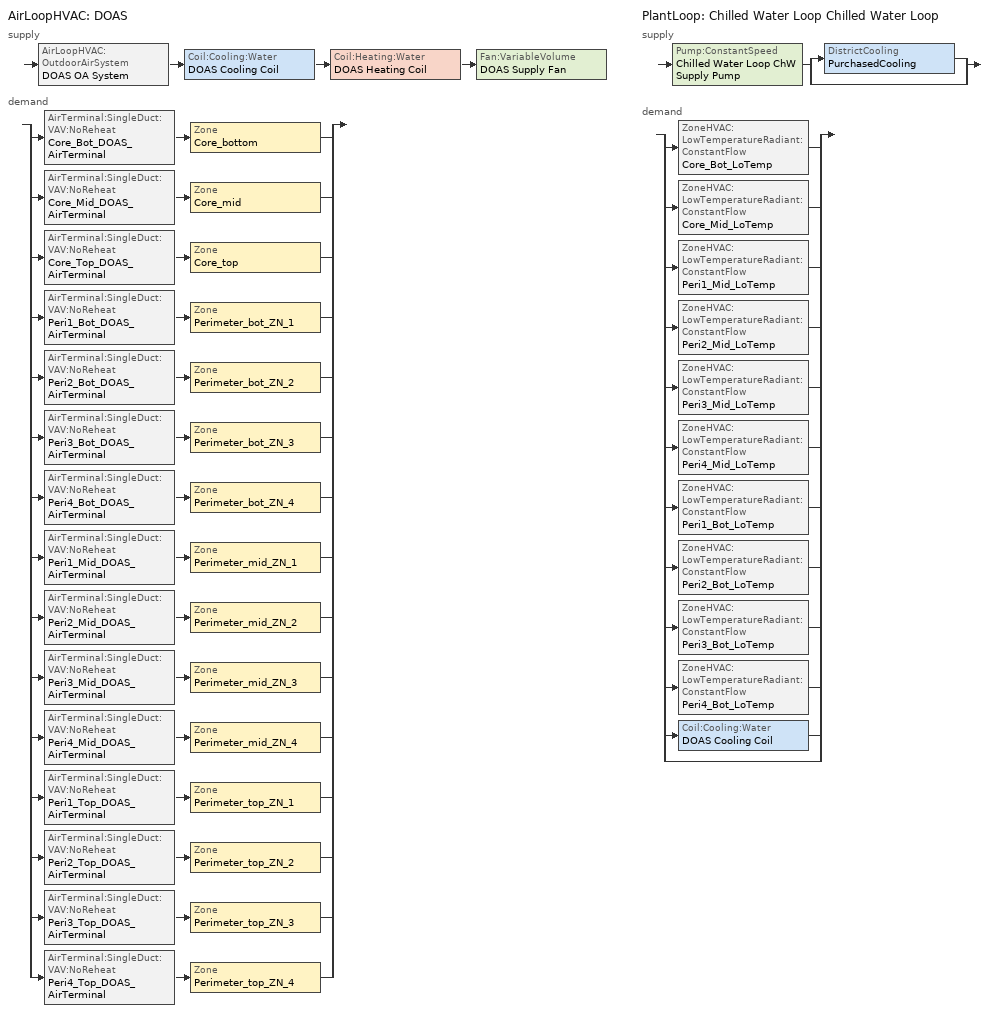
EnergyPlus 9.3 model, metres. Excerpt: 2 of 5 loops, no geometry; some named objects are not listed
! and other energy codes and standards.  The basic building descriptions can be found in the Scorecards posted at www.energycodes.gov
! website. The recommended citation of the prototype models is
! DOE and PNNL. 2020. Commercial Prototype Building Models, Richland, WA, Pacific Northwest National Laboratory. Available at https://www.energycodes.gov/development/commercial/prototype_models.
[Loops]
AirLoopHVAC 'DOAS'
 supply: AirLoopHVAC:OutdoorAirSystem 'DOAS OA System' > Coil:Cooling:Water 'DOAS Cooling Coil' > Coil:Heating:Water 'DOAS Heating Coil' > Fan:VariableVolume 'DOAS Supply Fan'
 demand: split
  | AirTerminal:SingleDuct:VAV:NoReheat 'Core_Bot_DOAS_AirTerminal' > Zone 'Core_bottom'
  | AirTerminal:SingleDuct:VAV:NoReheat 'Core_Mid_DOAS_AirTerminal' > Zone 'Core_mid'
  | AirTerminal:SingleDuct:VAV:NoReheat 'Core_Top_DOAS_AirTerminal' > Zone 'Core_top'
  | AirTerminal:SingleDuct:VAV:NoReheat 'Peri1_Bot_DOAS_AirTerminal' > Zone 'Perimeter_bot_ZN_1'
  | AirTerminal:SingleDuct:VAV:NoReheat 'Peri2_Bot_DOAS_AirTerminal' > Zone 'Perimeter_bot_ZN_2'
  | AirTerminal:SingleDuct:VAV:NoReheat 'Peri3_Bot_DOAS_AirTerminal' > Zone 'Perimeter_bot_ZN_3'
  | AirTerminal:SingleDuct:VAV:NoReheat 'Peri4_Bot_DOAS_AirTerminal' > Zone 'Perimeter_bot_ZN_4'
  | AirTerminal:SingleDuct:VAV:NoReheat 'Peri1_Mid_DOAS_AirTerminal' > Zone 'Perimeter_mid_ZN_1'
  | AirTerminal:SingleDuct:VAV:NoReheat 'Peri2_Mid_DOAS_AirTerminal' > Zone 'Perimeter_mid_ZN_2'
  | AirTerminal:SingleDuct:VAV:NoReheat 'Peri3_Mid_DOAS_AirTerminal' > Zone 'Perimeter_mid_ZN_3'
  | AirTerminal:SingleDuct:VAV:NoReheat 'Peri4_Mid_DOAS_AirTerminal' > Zone 'Perimeter_mid_ZN_4'
  | AirTerminal:SingleDuct:VAV:NoReheat 'Peri1_Top_DOAS_AirTerminal' > Zone 'Perimeter_top_ZN_1'
  | AirTerminal:SingleDuct:VAV:NoReheat 'Peri2_Top_DOAS_AirTerminal' > Zone 'Perimeter_top_ZN_2'
  | AirTerminal:SingleDuct:VAV:NoReheat 'Peri3_Top_DOAS_AirTerminal' > Zone 'Perimeter_top_ZN_3'
  | AirTerminal:SingleDuct:VAV:NoReheat 'Peri4_Top_DOAS_AirTerminal' > Zone 'Perimeter_top_ZN_4'
PlantLoop 'Chilled Water Loop Chilled Water Loop'
 supply: Pump:ConstantSpeed 'Chilled Water Loop ChW Supply Pump' > split
  | DistrictCooling 'PurchasedCooling'
  | bypass
 demand: split
  | ZoneHVAC:LowTemperatureRadiant:ConstantFlow 'Core_Bot_LoTemp'
  | ZoneHVAC:LowTemperatureRadiant:ConstantFlow 'Core_Mid_LoTemp'
  | ZoneHVAC:LowTemperatureRadiant:ConstantFlow 'Peri1_Mid_LoTemp'
  | ZoneHVAC:LowTemperatureRadiant:ConstantFlow 'Peri2_Mid_LoTemp'
  | ZoneHVAC:LowTemperatureRadiant:ConstantFlow 'Peri3_Mid_LoTemp'
  | ZoneHVAC:LowTemperatureRadiant:ConstantFlow 'Peri4_Mid_LoTemp'
  | ZoneHVAC:LowTemperatureRadiant:ConstantFlow 'Peri1_Bot_LoTemp'
  | ZoneHVAC:LowTemperatureRadiant:ConstantFlow 'Peri2_Bot_LoTemp'
  | ZoneHVAC:LowTemperatureRadiant:ConstantFlow 'Peri3_Bot_LoTemp'
  | ZoneHVAC:LowTemperatureRadiant:ConstantFlow 'Peri4_Bot_LoTemp'
  | Coil:Cooling:Water 'DOAS Cooling Coil'
  | bypass
[DesignSpecification:OutdoorAir] Outdoor Air Method=Flow/Area; Outdoor Air Flow per Zone Floor Area {m3/s-m2}=0.000431773; Outdoor Air Flow per Zone {m3/s}=0
Name | Outdoor Air Schedule
SZ DSOA Core_bottom; SZ DSOA Core_mid; SZ DSOA Core_top; SZ DSOA Perimeter_top_ZN_3; SZ DSOA Perimeter_top_ZN_2; SZ DSOA Perimeter_top_ZN_1; SZ DSOA Perimeter_top_ZN_4; SZ DSOA Perimeter_bot_ZN_3; SZ DSOA Perimeter_bot_ZN_2; SZ DSOA Perimeter_bot_ZN_1; SZ DSOA Perimeter_bot_ZN_4; SZ DSOA Perimeter_mid_ZN_3; SZ DSOA Perimeter_mid_ZN_1; SZ DSOA Perimeter_mid_ZN_4
SZ DSOA Perimeter_mid_ZN_2 | PERIMETER_MID_ZN_2_OA_Mult
[DesignSpecification:ZoneAirDistribution]
VAV_Zone_AirDistribution: Zone Air Distribution Effectiveness in Cooling Mode=1; Zone Air Distribution Effectiveness in Heating Mode=1; Minimum Zone Ventilation Efficiency=0.6
[Sizing:Zone] Zone Cooling Design Supply Air Temperature Input Method=SupplyAirTemperature; Zone Cooling Design Supply Air Temperature {C}=12.8; Zone Heating Design Supply Air Temperature Input Method=SupplyAirTemperature; Zone Heating Design Supply Air Temperature {C}=40; Zone Cooling Design Supply Air Humidity Ratio {kgWater/kgDryAir}=0.0085; Zone Heating Design Supply Air Humidity Ratio {kgWater/kgDryAir}=0.008; Cooling Design Air Flow Method=DesignDay; Cooling Design Air Flow Rate {m3/s}=0; Cooling Minimum Air Flow {m3/s}=0; Cooling Minimum Air Flow Fraction=0; Heating Design Air Flow Method=DesignDay; Heating Design Air Flow Rate {m3/s}=0; Design Specification Zone Air Distribution Object=VAV_Zone_AirDistribution; Account for Dedicated Outdoor Air System=No; Dedicated Outdoor Air System Control Strategy=NeutralSupplyAir; Dedicated Outdoor Air Low Setpoint Temperature for Design {C}=autosize; Dedicated Outdoor Air High Setpoint Temperature for Design {C}=autosize
Name | Design Specification Outdoor Air Object
Core_bottom | SZ DSOA Core_bottom
Core_mid | SZ DSOA Core_mid
Core_top | SZ DSOA Core_top
Perimeter_top_ZN_3 | SZ DSOA Perimeter_top_ZN_3
Perimeter_top_ZN_2 | SZ DSOA Perimeter_top_ZN_2
Perimeter_top_ZN_1 | SZ DSOA Perimeter_top_ZN_1
Perimeter_top_ZN_4 | SZ DSOA Perimeter_top_ZN_4
Perimeter_bot_ZN_3 | SZ DSOA Perimeter_bot_ZN_3
Perimeter_bot_ZN_2 | SZ DSOA Perimeter_bot_ZN_2
Perimeter_bot_ZN_1 | SZ DSOA Perimeter_bot_ZN_1
Perimeter_bot_ZN_4 | SZ DSOA Perimeter_bot_ZN_4
Perimeter_mid_ZN_3 | SZ DSOA Perimeter_mid_ZN_3
Perimeter_mid_ZN_2 | SZ DSOA Perimeter_mid_ZN_2
Perimeter_mid_ZN_1 | SZ DSOA Perimeter_mid_ZN_1
Perimeter_mid_ZN_4 | SZ DSOA Perimeter_mid_ZN_4
[Sizing:System]
DOAS: Type of Load to Size On=Sensible; Design Outdoor Air Flow Rate {m3/s}=autosize; Central Heating Maximum System Air Flow Ratio=1; Preheat Design Temperature {C}=2; Preheat Design Humidity Ratio {kgWater/kgDryAir}=0.008; Precool Design Temperature {C}=11; Precool Design Humidity Ratio {kgWater/kgDryAir}=0.008; Central Cooling Design Supply Air Temperature {C}=12.8; Central Heating Design Supply Air Temperature {C}=12.2; Type of Zone Sum to Use=NonCoincident; 100% Outdoor Air in Cooling=yes; 100% Outdoor Air in Heating=yes; Central Cooling Design Supply Air Humidity Ratio {kgWater/kgDryAir}=0.00924; Central Heating Design Supply Air Humidity Ratio {kgWater/kgDryAir}=0.003; Cooling Supply Air Flow Rate Method=DesignDay; Heating Supply Air Flow Rate Method=DesignDay; System Outdoor Air Method=ZoneSum; Zone Maximum Outdoor Air Fraction=1; Cooling Design Capacity Method=CoolingDesignCapacity; Cooling Design Capacity {W}=autosize; Heating Design Capacity Method=HeatingDesignCapacity; Heating Design Capacity {W}=autosize; Central Cooling Capacity Control Method=OnOff
[Sizing:Plant]
Chilled Water Loop Chilled Water Loop: Loop Type=Cooling; Design Loop Exit Temperature {C}=7.22; Loop Design Temperature Difference {deltaC}=6.67; Sizing Option=NonCoincident; Zone Timesteps in Averaging Window=1
[ZoneControl:Thermostat] Control Type Schedule=Dual Zone Control Type Sched
Name | Zone or ZoneList | Control 1
Core_bottom Thermostat | Core_bottom | Core_bottom DualSPSched
Core_mid Thermostat | Core_mid | Core_mid DualSPSched
Core_top Thermostat | Core_top | Core_top DualSPSched
Perimeter_top_ZN_3 Thermostat | Perimeter_top_ZN_3 | Perimeter_top_ZN_3 DualSPSched
Perimeter_top_ZN_2 Thermostat | Perimeter_top_ZN_2 | Perimeter_top_ZN_2 DualSPSched
Perimeter_top_ZN_1 Thermostat | Perimeter_top_ZN_1 | Perimeter_top_ZN_1 DualSPSched
Perimeter_top_ZN_4 Thermostat | Perimeter_top_ZN_4 | Perimeter_top_ZN_4 DualSPSched
Perimeter_bot_ZN_3 Thermostat | Perimeter_bot_ZN_3 | Perimeter_bot_ZN_3 DualSPSched
Perimeter_bot_ZN_2 Thermostat | Perimeter_bot_ZN_2 | Perimeter_bot_ZN_2 DualSPSched
Perimeter_bot_ZN_1 Thermostat | Perimeter_bot_ZN_1 | Perimeter_bot_ZN_1 DualSPSched
Perimeter_bot_ZN_4 Thermostat | Perimeter_bot_ZN_4 | Perimeter_bot_ZN_4 DualSPSched
Perimeter_mid_ZN_3 Thermostat | Perimeter_mid_ZN_3 | Perimeter_mid_ZN_3 DualSPSched
Perimeter_mid_ZN_2 Thermostat | Perimeter_mid_ZN_2 | Perimeter_mid_ZN_2 DualSPSched
Perimeter_mid_ZN_1 Thermostat | Perimeter_mid_ZN_1 | Perimeter_mid_ZN_1 DualSPSched
Perimeter_mid_ZN_4 Thermostat | Perimeter_mid_ZN_4 | Perimeter_mid_ZN_4 DualSPSched
[ThermostatSetpoint:DualSetpoint]
Name | Heating Setpoint Temperature Schedule | Cooling Setpoint Temperature Schedule
Core_bottom DualSPSched; Core_mid DualSPSched; Core_top DualSPSched; Perimeter_top_ZN_3 DualSPSched; Perimeter_top_ZN_2 DualSPSched; Perimeter_top_ZN_1 DualSPSched; Perimeter_top_ZN_4 DualSPSched; Perimeter_bot_ZN_3 DualSPSched; Perimeter_bot_ZN_2 DualSPSched; Perimeter_bot_ZN_1 DualSPSched; Perimeter_bot_ZN_4 DualSPSched; Perimeter_mid_ZN_3 DualSPSched; Perimeter_mid_ZN_1 DualSPSched; Perimeter_mid_ZN_4 DualSPSched | HTGSETP_SCH_YES_OPTIMUM | CLGSETP_SCH_YES_OPTIMUM
Perimeter_mid_ZN_2 DualSPSched | HTGSETP_SCH_YES_OPTIMUM_w_SB | CLGSETP_SCH_YES_OPTIMUM_w_SB
[ZoneHVAC:LowTemperatureRadiant:ConstantFlow] Availability Schedule=ALWAYS_ON; Hydronic Tubing Inside Diameter {m}=0.013; Temperature Control Type=MeanAirTemperature; Rated Flow Rate {m3/s}=autosize; Rated Pump Head {Pa}=179352; Rated Power Consumption {W}=100; Motor Efficiency=0.9; Heating High Water Temperature Schedule=RADHEATHIGHWATERTEMP; Heating Low Water Temperature Schedule=RADHEATLOWWATERTEMP; Heating High Control Temperature Schedule=RADHEATHIGHCONTROLTEMP; Heating Low Control Temperature Schedule=RADHEATLOWCONTROLTEMP; Cooling High Water Temperature Schedule=RADCOOLHIGHWATERTEMP; Cooling Low Water Temperature Schedule=RADCOOLLOWWATERTEMP; Cooling High Control Temperature Schedule=RADCOOLHIGHCONTROLTEMP; Cooling Low Control Temperature Schedule=RADCOOLLOWCONTROLTEMP; Condensation Control Type=Off; Condensation Control Dewpoint Offset {C}=1; Number of Circuits=OnePerSurface; Circuit Length {m}=106.7
Name | Zone | Surface Name or Radiant Surface Group
Core_Bot_LoTemp | Core_bottom | Core_bot_ZN_5_Floor
Core_Mid_LoTemp | Core_mid | Core_mid_ZN_5_Floor
Peri1_mid_LoTemp | Perimeter_mid_ZN_1 | Perimeter_mid_ZN_1_Floor
Peri2_mid_LoTemp | Perimeter_mid_ZN_2 | Perimeter_mid_ZN_2_Floor
Peri3_Mid_LoTemp | Perimeter_mid_ZN_3 | Perimeter_mid_ZN_3_Floor
Peri4_Mid_LoTemp | Perimeter_mid_ZN_4 | Perimeter_mid_ZN_4_Floor
Peri1_Bot_LoTemp | Perimeter_bot_ZN_1 | Perimeter_bot_ZN_1_Floor
Peri2_Bot_LoTemp | Perimeter_bot_ZN_2 | Perimeter_bot_ZN_2_Floor
Peri3_Bot_LoTemp | Perimeter_bot_ZN_3 | Perimeter_bot_ZN_3_Floor
Peri4_Bot_LoTemp | Perimeter_bot_ZN_4 | Perimeter_bot_ZN_4_Floor
[AirTerminal:SingleDuct:VAV:NoReheat] Maximum Air Flow Rate {m3/s}=autosize; Zone Minimum Air Flow Input Method=Constant; Constant Minimum Air Flow Fraction=1
Name | Availability Schedule
Core_Bot_DOAS_AirTerminal; Core_Mid_DOAS_AirTerminal; Peri1_Bot_DOAS_AirTerminal; Peri2_Bot_DOAS_AirTerminal; Peri4_Bot_DOAS_AirTerminal; Peri1_Mid_DOAS_AirTerminal; Peri2_Mid_DOAS_AirTerminal; Peri3_Mid_DOAS_AirTerminal; Peri4_Mid_DOAS_AirTerminal | HVACTemplate-Always 1
Core_Top_DOAS_AirTerminal; Peri3_Bot_DOAS_AirTerminal; Peri1_Top_DOAS_AirTerminal; Peri2_Top_DOAS_AirTerminal; Peri3_Top_DOAS_AirTerminal; Peri4_Top_DOAS_AirTerminal | ALWAYS_OFF
[Zone equipment]
Core_bottom: Core_Bot_LoTemp, Core_Bot_DOAS_AirTerminal
Core_mid: Core_Mid_LoTemp, Core_Mid_DOAS_AirTerminal
Core_top: Core_Top_LoTemp, Core_Top_DOAS_AirTerminal
Perimeter_top_ZN_1: Peri1_bot_LoTemp, Peri1_Top_DOAS_AirTerminal
Perimeter_top_ZN_2: Peri2_Top_LoTemp, Peri2_Top_DOAS_AirTerminal
Perimeter_top_ZN_3: Peri3_Top_LoTemp, Peri3_Top_DOAS_AirTerminal
Perimeter_top_ZN_4: Peri4_Top_LoTemp, Peri4_Top_DOAS_AirTerminal
Perimeter_mid_ZN_1: Peri1_Mid_LoTemp, Peri1_Mid_DOAS_AirTerminal
Perimeter_mid_ZN_2: Peri2_Mid_LoTemp, Peri2_Mid_DOAS_AirTerminal
Perimeter_mid_ZN_3: Peri3_Mid_LoTemp, Peri3_Mid_DOAS_AirTerminal
Perimeter_mid_ZN_4: Peri4_Mid_LoTemp, Peri4_Mid_DOAS_AirTerminal
Perimeter_bot_ZN_1: Peri1_Top_LoTemp, Peri1_Bot_DOAS_AirTerminal
Perimeter_bot_ZN_2: Peri2_Bot_LoTemp, Peri2_Bot_DOAS_AirTerminal
Perimeter_bot_ZN_3: Peri3_Bot_LoTemp, Peri3_Bot_DOAS_AirTerminal
Perimeter_bot_ZN_4: Peri4_Bot_LoTemp, Peri4_Bot_DOAS_AirTerminal
[Fan:VariableVolume]
DOAS Supply Fan: Availability Schedule=FanAvailSched; Fan Total Efficiency=0.7; Pressure Rise {Pa}=1000; Maximum Flow Rate {m3/s}=autosize; Fan Power Minimum Flow Rate Input Method=Fraction; Fan Power Minimum Flow Fraction=0; Motor Efficiency=0.9; Motor In Airstream Fraction=1; Fan Power Coefficient 1=0.00153024; Fan Power Coefficient 2=0.00520806; Fan Power Coefficient 3=1.10862; Fan Power Coefficient 4=-0.116356; Fan Power Coefficient 5=0
[Coil:Cooling:Water]
DOAS Cooling Coil: Availability Schedule=HVACTemplate-Always 1; Design Water Flow Rate {m3/s}=autosize; Design Air Flow Rate {m3/s}=autosize; Design Inlet Water Temperature {C}=autosize; Design Inlet Air Temperature {C}=autosize; Design Outlet Air Temperature {C}=autosize; Design Inlet Air Humidity Ratio {kgWater/kgDryAir}=autosize; Design Outlet Air Humidity Ratio {kgWater/kgDryAir}=autosize; Type of Analysis=DetailedAnalysis; Heat Exchanger Configuration=CrossFlow
[Coil:Heating:Water]
DOAS Heating Coil: Availability Schedule=HVACTemplate-Always 1; U-Factor Times Area Value {W/K}=autosize; Maximum Water Flow Rate {m3/s}=autosize; Performance Input Method=UFactorTimesAreaAndDesignWaterFlowRate; Rated Capacity {W}=autosize; Rated Inlet Water Temperature {C}=82.2; Rated Inlet Air Temperature {C}=16.6; Rated Outlet Water Temperature {C}=71.1; Rated Outlet Air Temperature {C}=32.2; Rated Ratio for Air and Water Convection=0.5
[Controller:WaterCoil] Control Variable=Temperature; Actuator Variable=Flow; Controller Convergence Tolerance {deltaC}=autosize; Maximum Actuated Flow {m3/s}=autosize; Minimum Actuated Flow {m3/s}=0
Name | Action
DOAS Cooling Coil Controller | Reverse
DOAS Heating Coil Controller | Normal
[Controller:OutdoorAir]
DOAS OA Controller: Minimum Outdoor Air Flow Rate {m3/s}=autosize; Maximum Outdoor Air Flow Rate {m3/s}=autosize; Economizer Control Type=DifferentialEnthalpy; Economizer Control Action Type=MinimumFlowWithBypass; Economizer Minimum Limit Dry-Bulb Temperature {C}=12.2; Lockout Type=NoLockout; Minimum Limit Type=ProportionalMinimum
[AirLoopHVAC]
DOAS: Design Supply Air Flow Rate {m3/s}=autosize
[Pump:ConstantSpeed]
Chilled Water Loop ChW Supply Pump: Design Flow Rate {m3/s}=autosize; Design Pump Head {Pa}=179352; Design Power Consumption {W}=autosize; Motor Efficiency=0.9; Fraction of Motor Inefficiencies to Fluid Stream=0; Pump Control Type=INTERMITTENT
[DistrictCooling]
PurchasedCooling: Nominal Capacity {W}=autosize
[PlantLoop]
Chilled Water Loop Chilled Water Loop: Fluid Type=Water; Plant Equipment Operation Scheme=Chilled Water Loop Chiller Operation; Maximum Loop Temperature {C}=98; Minimum Loop Temperature {C}=1; Maximum Loop Flow Rate {m3/s}=autosize; Minimum Loop Flow Rate {m3/s}=0; Plant Loop Volume {m3}=autosize; Load Distribution Scheme=SequentialLoad; Plant Loop Demand Calculation Scheme=SingleSetpoint; Common Pipe Simulation=None
[PlantEquipmentList]
Chilled Water Loop All Chillers: PurchasedCooling
[PlantEquipmentOperation:CoolingLoad]
Chilled Water Loop Chiller Operation All Hours: Load Range 1 Lower Limit {W}=0; Load Range 1 Upper Limit {W}=1000000000000000; Range 1 Equipment List=Chilled Water Loop All Chillers
[PlantEquipmentOperationSchemes]
Chilled Water Loop Chiller Operation: Control Scheme 1=Chilled Water Loop Chiller Operation All Hours; Control Scheme 1 Schedule=HVACTemplate-Always 1
[SetpointManager:Scheduled]
DOAS Heating Supply Air Temp Manager: Control Variable=Temperature; Schedule=HVACTemplate-Always 12.2; Setpoint Node or NodeList=DOAS Supply Path Inlet
[SetpointManager:OutdoorAirReset] Control Variable=Temperature; Outdoor High Temperature {C}=26.7
Name | Setpoint at Outdoor Low Temperature {C} | Outdoor Low Temperature {C} | Setpoint at Outdoor High Temperature {C} | Setpoint Node or NodeList
Chilled Water Loop ChW Temp Manager | 12.2 | 15.6 | 6.7 | Chilled Water Loop ChW Supply Outlet
DOAS Cooling Supply Air Temp Manager | 18.3 | 4.4 | 12.8 | DOAS Supply Fan Outlet
[SetpointManager:MixedAir] Control Variable=Temperature
Name | Setpoint Node or NodeList
DOAS Cooling Coil Air Temp Manager | DOAS Cooling Setpoint Nodes
DOAS Heating Coil Air Temp Manager | DOAS Heating Coil Outlet
DOAS Economizer Temp Manager | DOAS Mixed Air Outlet
[Schedule:Compact]
ALWAYS_ON; HVACTemplate-Always 1: Through: 12/31, For: AllDays, Until: 24:00, 1
ALWAYS_OFF: Through: 12/31, For: AllDays, Until: 24:00, 0
HTGSETP_SCH_YES_OPTIMUM: Through: 12/31, For: WinterDesignDay, Until: 05:00, 15.6, Until: 06:00, 17.6, Until: 22:00, 19.6, Until: 24:00, 15.6, For: Weekdays, Until: 05:00, 15.6, Until: 06:00, 17.8, Until: 07:00, 20, Until: 22:00, 21, Until: 24:00, 15.6, For SummerDesignDay, Until: 24:00, 15.6, For: Saturday, Until: 05:00, 15.6, Until: 06:00, 17.8, Until: 07:00, 20, Until: 17:00, 21, Until: 24:00, 15.6, For:Sunday Holidays AllOtherDays, Until: 24:00, 15.6
HTGSETP_SCH_YES_OPTIMUM_w_SB: Through: 12/31, For: Weekdays, Until: 01:00, 15.6, Until: 02:00, 15.6, Until: 03:00, 15.6, Until: 04:00, 15.6, Until: 05:00, 15.6, Until: 06:00, 17.8, Until: 07:00, 20, Until: 08:00, 21, Until: 09:00, 21, Until: 10:00, 21, Until: 11:00, 20.4444, Until: 12:00, 21, Until: 13:00, 20.4444, Until: 14:00, 21, Until: 15:00, 20.4444, Until: 16:00, 21, Until: 17:00, 21, Until: 18:00, 21, Until: 19:00, 21, Until: 20:00, 21, Until: 21:00, 21, Until: 22:00, 21, Until: 23:00, 15.6, Until: 24:00, 15.6, For: Saturday, Until: 01:00, 15.6, Until: 02:00, 15.6, Until: 03:00, 15.6, Until: 04:00, 15.6, Until: 05:00, 15.6, Until: 06:00, 17.6, Until: 07:00, 20, Until: 08:00, 21, Until: 09:00, 21, Until: 10:00, 21, Until: 11:00, 20.4444, Until: 12:00, 21, Until: 13:00, 20.4444, Until: 14:00, 21, Until: 15:00, 20.4444, Until: 16:00, 21, Until: 17:00, 21, Until: 18:00, 15.6, Until: 19:00, 15.6, Until: 20:00, 15.6, Until: 21:00, 15.6, Until: 22:00, 15.6, Until: 23:00, 15.6, Until: 24:00, 15.6, For: WinterDesignDay, Until: 05:00, 15.6, Until: 06:00, 17.6, Until: 07:00, 19.6, Until: 22:00, 21, Until: 24:00, 15.6, For SummerDesignDay, Until: 24:00, 15.6, For:Sunday Holidays AllOtherDays, Until: 24:00, 15.6
CLGSETP_SCH_YES_OPTIMUM: Through: 12/31, For: SummerDesignDay, Until: 05:00, 26.7, Until: 06:00, 25.7, Until: 07:00, 25, Until: 22:00, 24, Until: 24:00, 26.7, For: Weekdays, Until: 05:00, 26.7, Until: 06:00, 25.6, Until: 07:00, 25, Until: 22:00, 24, Until: 24:00, 26.7, For: Saturday, Until: 05:00, 26.7, Until: 06:00, 25.7, Until: 07:00, 25, Until: 17:00, 24, Until: 24:00, 26.7, For WinterDesignDay, Until: 24:00, 26.7, For:Sunday Holidays AllOtherDays, Until: 24:00, 26.7
CLGSETP_SCH_YES_OPTIMUM_w_SB: Through: 12/31, For: Weekdays, Until: 01:00, 26.7, Until: 02:00, 26.7, Until: 03:00, 26.7, Until: 04:00, 26.7, Until: 05:00, 26.7, Until: 06:00, 25.6, Until: 07:00, 25, Until: 08:00, 24, Until: 09:00, 24, Until: 10:00, 24, Until: 11:00, 24.5556, Until: 12:00, 24, Until: 13:00, 24.5556, Until: 14:00, 24, Until: 15:00, 24.5556, Until: 16:00, 24, Until: 17:00, 24, Until: 18:00, 24, Until: 19:00, 24, Until: 20:00, 24, Until: 21:00, 24, Until: 22:00, 24, Until: 23:00, 26.7, Until: 24:00, 26.7, For: Saturday, Until: 01:00, 26.7, Until: 02:00, 26.7, Until: 03:00, 26.7, Until: 04:00, 26.7, Until: 05:00, 26.7, Until: 06:00, 25.7, Until: 07:00, 25, Until: 08:00, 24, Until: 09:00, 24, Until: 10:00, 24, Until: 11:00, 24.5556, Until: 12:00, 24, Until: 13:00, 24.5556, Until: 14:00, 24, Until: 15:00, 24.5556, Until: 16:00, 24, Until: 17:00, 24, Until: 18:00, 26.7, Until: 19:00, 26.7, Until: 20:00, 26.7, Until: 21:00, 26.7, Until: 22:00, 26.7, Until: 23:00, 26.7, Until: 24:00, 26.7, For: SummerDesignDay, Until: 05:00, 26.7, Until: 06:00, 25.7, Until: 07:00, 25, Until: 22:00, 24, Until: 24:00, 26.7, For WinterDesignDay, Until: 24:00, 26.7, For:Sunday Holidays AllOtherDays, Until: 24:00, 26.7
Dual Zone Control Type Sched: Through: 12/31, For: AllDays, Until: 24:00, 4
PERIMETER_MID_ZN_2_OA_Mult: Through: 12/31, For: Weekdays, Until: 01:00, 1, Until: 02:00, 1, Until: 03:00, 1, Until: 04:00, 1, Until: 05:00, 1, Until: 06:00, 1, Until: 07:00, 1, Until: 08:00, 1, Until: 09:00, 1, Until: 10:00, 1, Until: 11:00, 0, Until: 12:00, 1, Until: 13:00, 0, Until: 14:00, 1, Until: 15:00, 0, Until: 16:00, 1, Until: 17:00, 1, Until: 18:00, 1, Until: 19:00, 1, Until: 20:00, 1, Until: 21:00, 1, Until: 22:00, 1, Until: 23:00, 1, Until: 24:00, 1, For: Saturday, Until: 01:00, 1, Until: 02:00, 1, Until: 03:00, 1, Until: 04:00, 1, Until: 05:00, 1, Until: 06:00, 1, Until: 07:00, 1, Until: 08:00, 1, Until: 09:00, 1, Until: 10:00, 1, Until: 11:00, 0, Until: 12:00, 1, Until: 13:00, 0, Until: 14:00, 1, Until: 15:00, 0, Until: 16:00, 1, Until: 17:00, 1, Until: 18:00, 1, Until: 19:00, 1, Until: 20:00, 1, Until: 21:00, 1, Until: 22:00, 1, Until: 23:00, 1, Until: 24:00, 1, For: AllOtherDays, Until: 24:00, 1
RADHEATHIGHWATERTEMP: Through: 12/31, For: Alldays, Until: 24:00, 50
RADHEATLOWWATERTEMP: Through: 12/31, For: Alldays, Until: 24:00, 30
RADHEATHIGHCONTROLTEMP: Through: 12/31, For: Alldays, Until: 24:00, 19
RADHEATLOWCONTROLTEMP: Through: 12/31, For: Alldays, Until: 24:00, 17
RADCOOLHIGHWATERTEMP: Through: 12/31, For: Alldays, Until: 24:00, 12
RADCOOLLOWWATERTEMP: Through: 12/31, For: Alldays, Until: 24:00, 7
RADCOOLHIGHCONTROLTEMP: Through: 12/31, For: Alldays, Until: 24:00, 25
RADCOOLLOWCONTROLTEMP: Through: 12/31, For: Alldays, Until: 24:00, 23
FanAvailSched: Through: 12/31, For: WeekDays CustomDay1 CustomDay2, Until: 7:00, 0, Until: 21:00, 1, Until: 24:00, 0, For: Weekends Holiday, Until: 24:00, 0, For: SummerDesignDay, Until: 24:00, 1, For: WinterDesignDay, Until: 24:00, 1
HVACTemplate-Always 12.2: Through: 12/31, For: AllDays, Until: 24:00, 12.2
